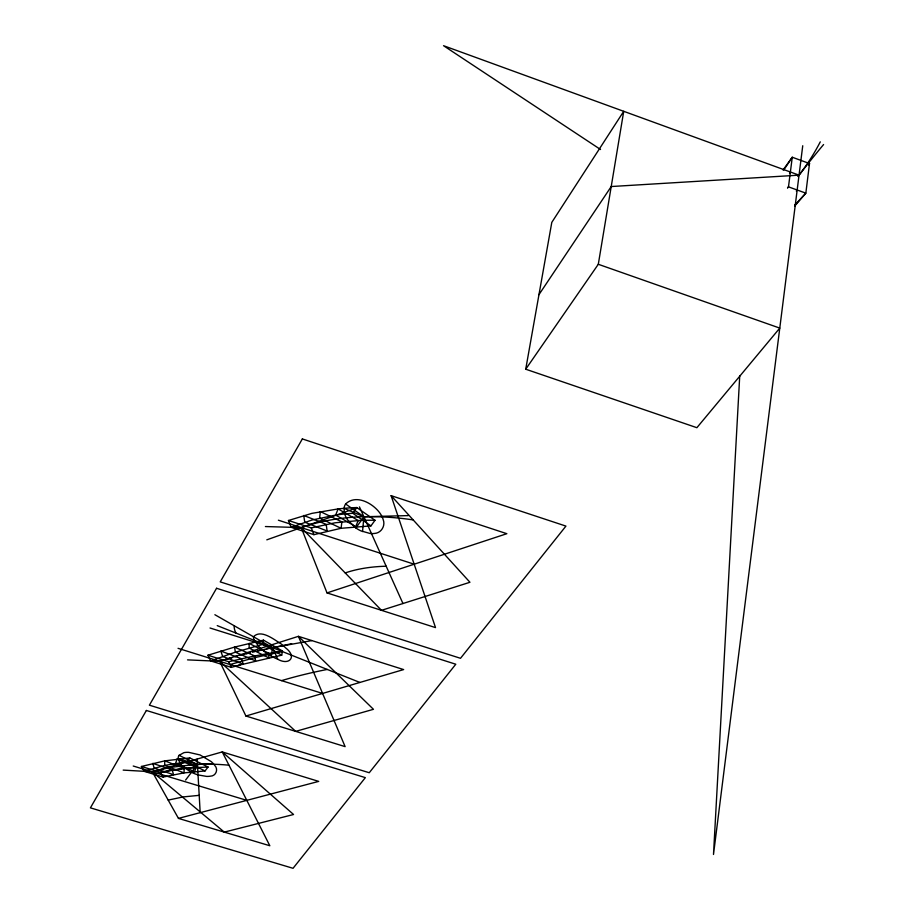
<?xml version="1.0" encoding="UTF-8"?>
<svg xmlns="http://www.w3.org/2000/svg" width="914" height="914" viewBox="0 0 914 914"><rect width="100%" height="100%" fill="white"/><g stroke="black" fill="none" stroke-linecap="round" stroke-linejoin="round"><path stroke-width="1.37" d="M343.995 508.687L344.589 513.668A47.551 25.706 11.2 0 0 347.983 520.329L355.877 527.972A26.437 14.224 11.4 0 0 360.756 530.817L370.124 533.502A11.996 6.421 11.5 0 0 374.363 533.456C381.195 533.205 385.731 525.767 383.137 519.495A47.322 25.398 12 0 0 380.692 514.239C373.917 503.74 356.266 493.56 345.618 504.002A30.733 16.612 11.4 0 0 344.075 508.344L363.909 516.764A155.254 79.609 10.7 0 1 395.579 517.804A156.02 79.986 10.7 0 1 413.197 519.917M739.746 375.574L713.491 854.476L802.743 145.737M362.538 531.582L363.909 516.764L345.618 504.002M263.461 640.131L234.475 647.112L207.912 655.235L210.666 660.913L234.601 652.447L262.764 644.37L263.461 640.131L282.46 650.985L281.718 655.178L239.262 665.152M598.304 264.283L623.725 111.314L551.805 222.365L525.721 369.21L696.879 427.695L779.779 328.103L598.304 264.283L525.721 369.21M254.321 640.371A22.267 10.922 12.4 0 1 253.498 636.784C260.81 628.878 273.834 639.377 280.975 643.822A55.88 26.997 12.8 0 1 285.716 647.969C297.438 656.938 289.098 665.86 277.73 659.223A33.407 16.361 12.1 0 1 271.23 656.046L272.623 647.683L214.87 614.711M783.869 169.89L792.267 157.242L809.507 163.537L805.84 193.151L794.654 206.153M538.963 294.651L611.226 186.536L799.03 175.157L443.541 45.7L600.555 149.508M291.178 527.309L312.028 519.997L335.667 515.085A163.309 83.745 10.7 0 1 341.962 514.251L352.781 513.245L356.803 507.544L375.014 520.283L370.947 525.893L341.082 528.292L313.913 534.667L291.178 527.309L288.447 520.5L311.891 513.371L338.089 508.927A172.746 88.567 10.7 0 1 356.803 507.544M355.877 527.972L363.909 516.764L408.227 515.599M144.126 771.313L164.657 765.406L186.81 761.888L189.792 757.912L208.072 767.029L205.044 770.948L184.011 772.878L163.138 777.06L144.126 771.313L141.396 766.492L164.771 760.859L189.792 757.912M185.599 780.053L197.447 764.458A119.665 51.275 12.1 0 1 218.446 764.424A107.155 46.088 12.2 0 1 228.98 765.212M789.547 173.077L790.381 172.003M796.334 191.072L797.168 190.009M783.035 169.981L792.267 157.242L788.485 186.856L787.571 187.85L788.485 186.856L805.84 193.151L794.632 205.25M179.11 755.33L183.897 752.668A13.264 5.895 12.9 0 1 188.718 752.348L200.052 754.953L211.225 761.602A33.978 15.012 13 0 1 214.641 765.292C218.709 769.314 215.99 776.169 210.289 776.18A13.139 5.804 12.7 0 1 206.61 776.409L198.041 774.912A22.085 9.791 12.7 0 1 191.494 772.296L184.331 767.749A34.047 15.138 12.7 0 1 179.944 763.064L178.207 758.609A23.638 10.5 12.8 0 1 179.087 755.318L197.447 764.458L192.58 764.755M266.797 539.843L357.088 507.75M327.018 592.912L506.847 533.696L391.101 495.651L435.521 627.61L327.018 592.912L301.22 527.607L265.403 526.544M219.783 661.279L220.411 661.085M230.031 664.547L255.017 657.566L282.357 651.556M224.33 659.862L224.913 659.691M225.05 659.645L225.667 659.462M225.769 659.428L230.179 658.126M245.912 716.016L345.115 746.624L298.41 636.338L373.46 709.31L295.702 731.371L219.668 661.313L245.912 716.016L403.645 669.574L298.41 636.338L219.668 661.313L187.541 659.874M230.282 658.091L230.922 657.909M231.071 657.874L231.676 657.703M210.666 660.913L231.368 667.369L240.188 664.901M231.848 657.646L232.419 657.486M178.458 818.396L269.824 845.747L222.239 751.925L293.565 814.5L224.296 832.117L152.295 771.782L222.239 751.925L318.712 781.39L178.458 818.396L152.295 771.782L123.173 770.102M152.295 771.782L155.631 770.868M288.447 520.5L311.286 527.904L334.947 522.808L360.299 520.42A149.53 76.639 10.8 0 1 375.014 520.283M153.643 774.192L170.381 770.296L187.05 767.977M235.012 656.755L237.4 656.092M236.36 665.952L237.32 665.689M237.811 665.552L238.783 665.289M240.051 655.384L240.645 655.224M240.828 655.167L241.456 655.007M241.604 654.961L242.279 654.79M168.187 800.104L183.383 796.894L199.206 795.34M242.393 654.755L243.101 654.573M243.17 654.55L246.334 653.739M246.414 653.716L247.134 653.533M247.248 653.51L247.934 653.339M248.082 653.293L248.734 653.133M248.928 653.087L249.533 652.939M249.773 652.882L250.345 652.733M207.912 655.235L228.694 661.725L254.743 655.932L282.46 650.985M252.31 652.253L254.88 651.636M256.88 651.156L257.474 651.019M257.714 650.962L258.354 650.825M258.548 650.779L259.222 650.619M259.382 650.585L260.102 650.414M260.216 650.391L260.97 650.22M261.05 650.197L264.432 649.443M264.512 649.42L266.134 649.066M266.294 649.031L266.979 648.883M141.396 766.492L160.464 772.261L185.691 768.206M267.196 648.837L267.802 648.7M268.088 648.643L268.705 648.506M268.99 648.449L269.664 648.3M269.893 648.255L291.646 643.719M272.863 647.626L311.868 640.588M187.941 767.989L197.607 767.257M188.684 767.92L208.072 767.029M192.351 764.778L173.706 767.006A192.991 81.095 11.6 0 0 155.78 770.845M197.732 764.447L212.436 763.704M133.227 766.023L246.803 800.356M178.207 758.609L197.447 764.458M178.047 648.323L322.585 693.44M210.037 628.009L272.623 647.683L277.73 659.223M278.393 520.203L414.179 564.212M217.246 625.622L359.899 682.45M186.81 761.888L205.044 770.948M262.764 644.37L281.718 655.178M271.195 656.058L265.928 652.687A56.668 27.946 12 0 1 259.702 647.523L254.252 640.36M352.781 513.245L370.947 525.893M301.22 527.607L381.492 610.335L469.945 582.275L391.101 495.651M160.464 772.261L163.138 777.06M228.694 661.725L231.368 667.369M359.465 506.904L402.96 603.526M311.286 527.904L313.913 534.667M197.138 759.054L200.189 812.66M820.269 141.864A396.265 280.838 12 0 1 798.265 176.151M797.991 176.505A928.51 331.965 -72.5 0 1 823.583 144.538M301.334 527.686A165.103 84.419 10.7 0 1 363.841 516.639M345.229 572.929A108.869 55.046 10.6 0 1 386.154 566.223M281.569 680.622A438.549 188.764 8.7 0 1 327.223 669.448M235.915 633.014A44.797 22.096 12.4 0 1 234.19 625.782M164.771 760.859L164.657 765.406L184.011 772.878L184.194 768.366L164.771 760.859M320.334 511.577L319.614 518.089L341.082 528.292L341.893 521.86L320.334 511.577M177.133 759.031L175.579 763.339L194.556 771.633L196.179 767.372L177.133 759.031M338.089 508.927L335.667 515.085L355.729 526.59L358.219 520.512L338.089 508.927M146.366 710.464L90.417 807.862L293.04 868.3L365.349 777.631L146.366 710.464M216.561 588.273L149.393 705.185L369.256 772.73L455.789 664.227L216.561 588.273M302.351 438.926L220.228 581.887L460.507 658.297L565.937 526.098L302.351 438.926M809.507 163.537L808.719 164.749L809.507 163.537M172.255 769.999L152.821 763.35L154.146 768.08L173.511 774.684L172.255 769.999M241.445 658.731L220.822 651.042L222.662 656.458L243.204 664.101L241.445 658.731M327.109 531L304.739 522.18L303.745 515.462L326.195 524.328L327.109 531M254.743 655.932L234.475 647.112L235.424 652.185L255.612 660.959L254.743 655.932M268.796 653.27L249.099 643.387L249.191 648.072L268.83 657.909L268.796 653.27"/></g></svg>
